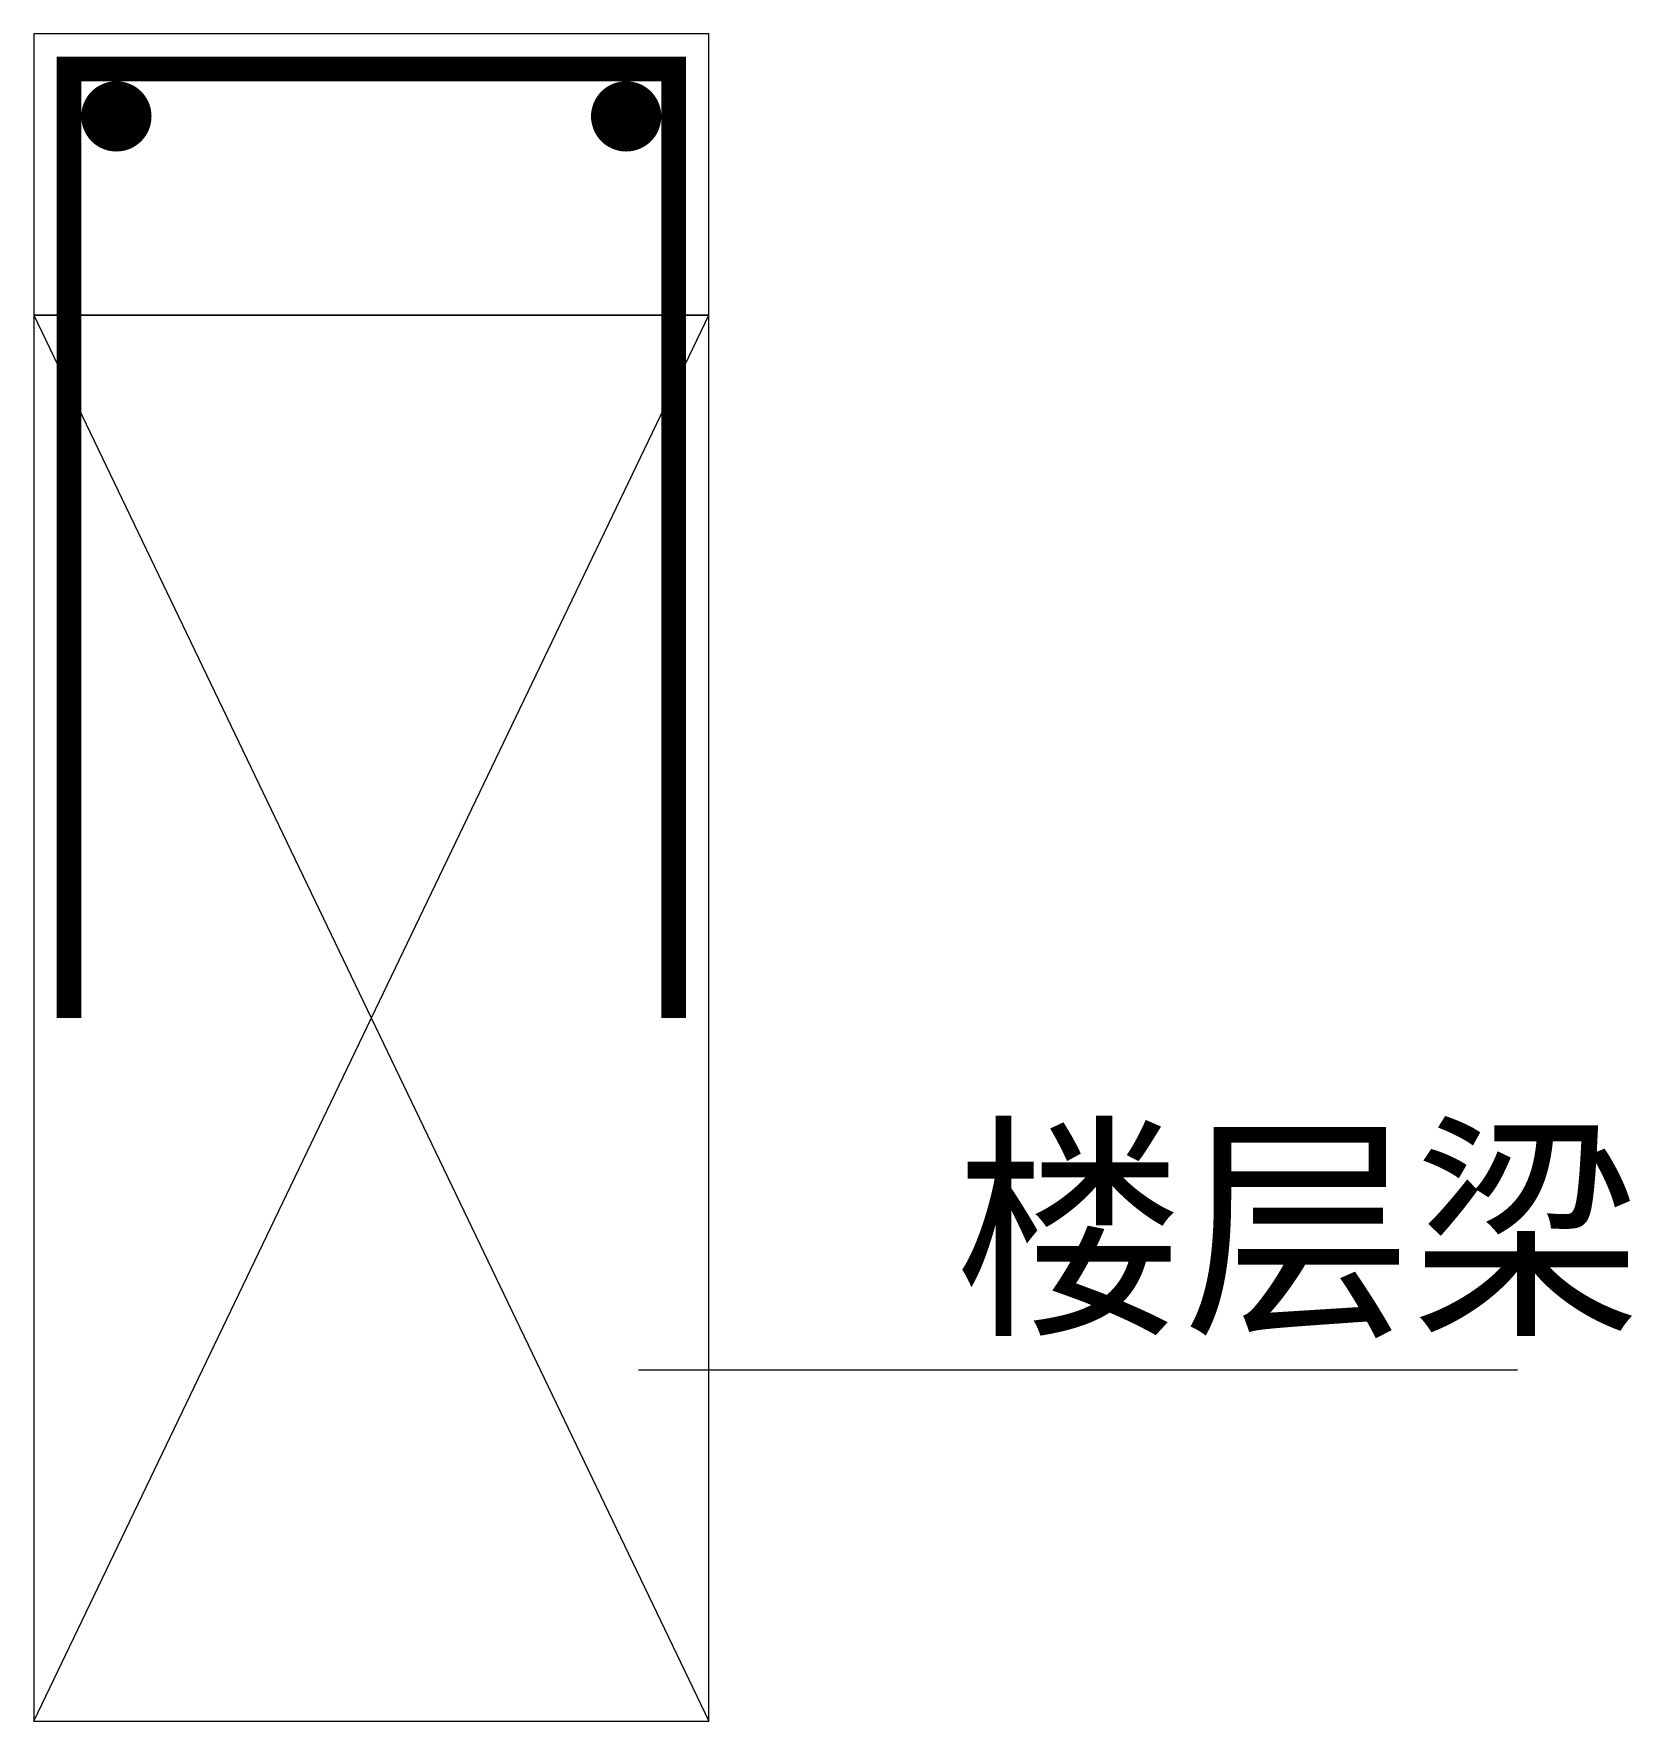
# Model space of a CAD drawing. Extents: x 0 to 2273, y -2000 to 400.
import ezdxf

# ---------------------------------------------------------------- set-up
doc = ezdxf.new("R2010")
doc.units = 0
doc.header["$MEASUREMENT"] = 0
doc.layers.add('S-OTHER-THIN', color=3, linetype='Continuous', lineweight=0)
doc.layers.add('S-TEXT', color=7, linetype='Continuous', lineweight=0)
doc.layers.add('S-REIN', color=6, linetype='Continuous')
doc.layers.add('S-REIN-POINT', color=30, linetype='Continuous')

msp = doc.modelspace()

# ---------------------------------------------------------------- linework, layer by layer
at = {"layer": 'S-OTHER-THIN', "color": 7}
for p, q in [((960, 400), (0, 400)), ((0, 400), (0, 0)), ((960, 0), (960, 400)), ((0, 0), (960, 0)), ((0, -2000), (960, 0)), ((0, 0), (960, -2000)), ((860, -1500), (2110, -1500))]:
    msp.add_line(p, q, dxfattribs=at)
msp.add_lwpolyline([(0, -2000), (960, -2000), (960, 0), (0, 0)], close=True, dxfattribs=at)
at = {"layer": 'S-REIN', "const_width": 35}
msp.add_lwpolyline([(50, -1000), (50, 350), (910, 350), (910, -1000)], dxfattribs=at)
at = {"layer": 'S-REIN-POINT', "const_width": 50}
for points in [[(142.5, 282.5, 1), (92.5, 282.5, 1)], [(867.5, 282.5, 1), (817.5, 282.5, 1)]]:
    msp.add_lwpolyline(points, format="xyb", close=True, dxfattribs=at)

# ---------------------------------------------------------------- texts
at = {"layer": 'S-TEXT', "color": 7}
msp.add_text('楼层梁', height=250, dxfattribs=at).set_placement((1310, -1425))

doc.saveas('drawing.dxf')
